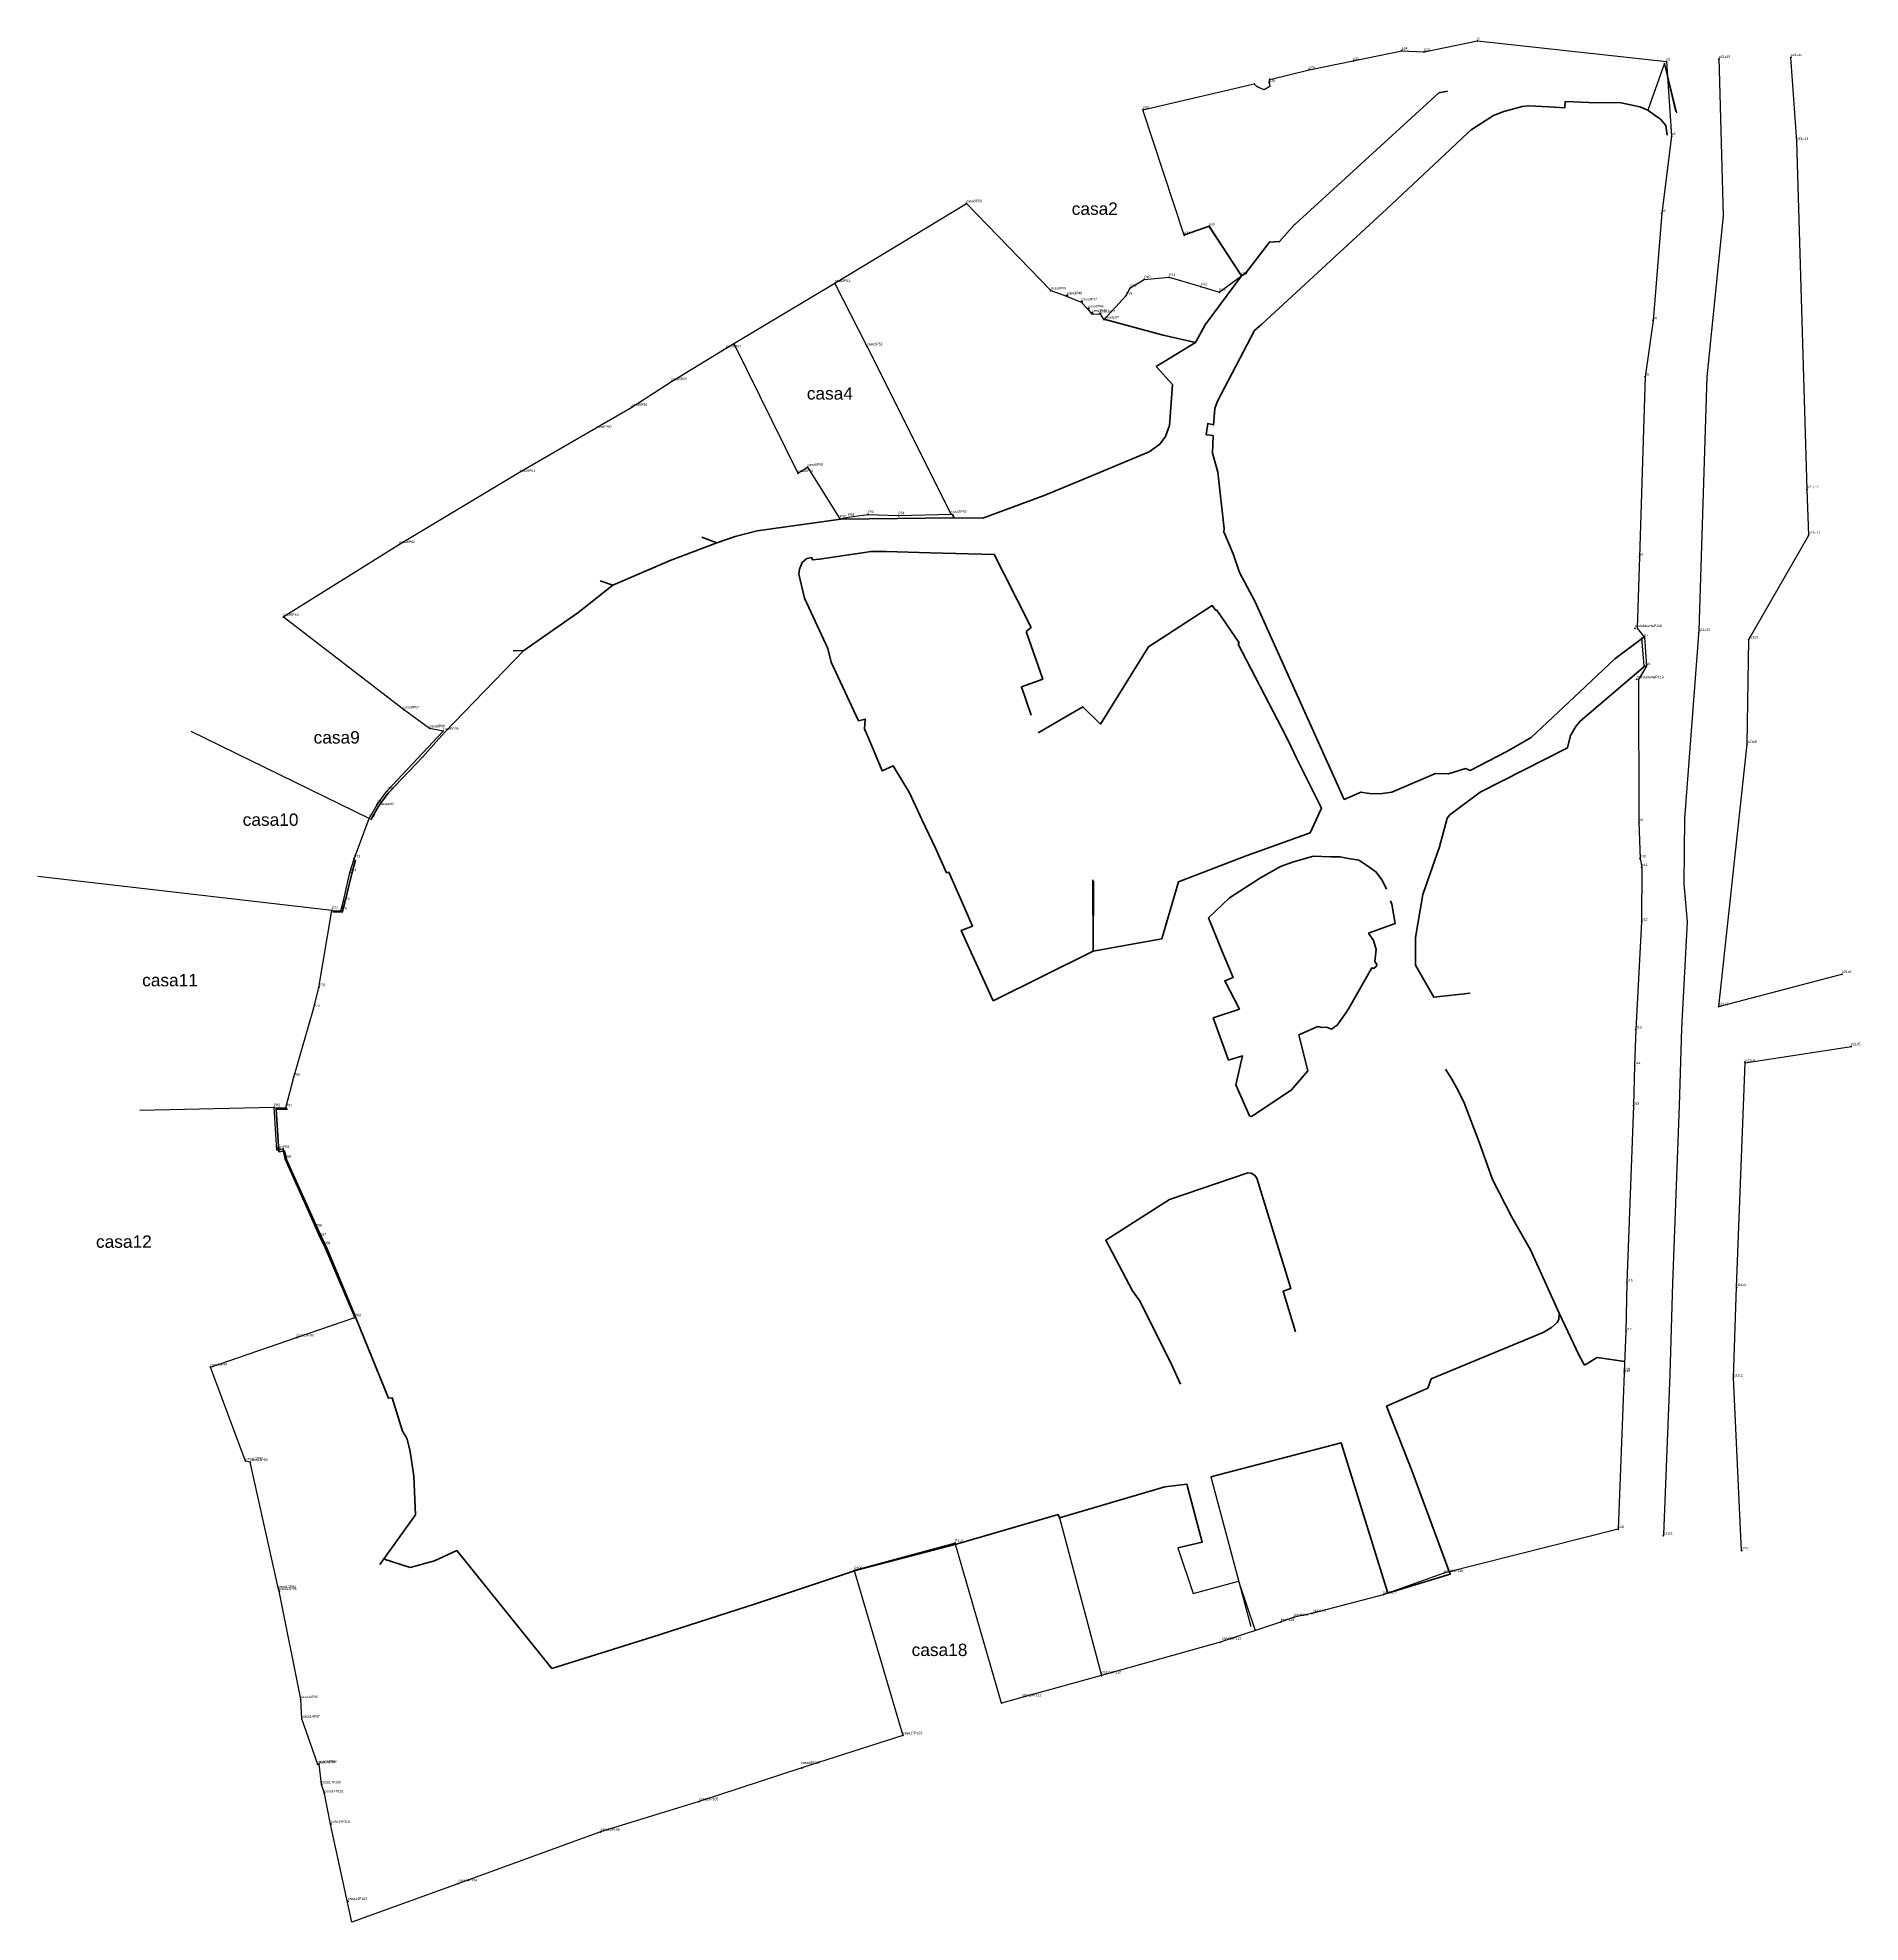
# Model space of a CAD drawing. Header units: millimetres. Extents: x 571067 to 574890, y 1333625 to 1334622.
# Drawn here: x 573225.2 to 573593.2, y 1334238.4 to 1334618.9 of the extents above; entities that cross this region are included whole.
import ezdxf

# ---------------------------------------------------------------- set-up
doc = ezdxf.new("R2010")
doc.units = ezdxf.units.MM
for name, color, linetype, lineweight in [('Line', 250, 'Continuous', 100), ('Point', 5, 'Continuous', 100), ('Point_Name', 1, 'Continuous', 100)]:
    doc.layers.add(name, color=color, linetype=linetype, lineweight=lineweight)
doc.styles.get("Standard").update_dxf_attribs({"font": 'arial.ttf'})

msp = doc.modelspace()

# ---------------------------------------------------------------- linework, layer by layer
msp.add_line((573462.03, 1334328.37, 399.17), (573470.1, 1334298.16, 399.17))
for points, elevation in [([(573473.86, 1334609.76), (573473.94, 1334610.46), (573481.88, 1334612.43), (573490.82, 1334614.2), (573500.59, 1334616.24), (573505.11, 1334616.02), (573515.89, 1334618.25), (573554.07, 1334614.08), (573555.09, 1334599.01), (573553.08, 1334583.46), (573551.33, 1334561.81), (573549.73, 1334550.44), (573548.58, 1334514.08), (573548.11, 1334499.66), (573549.58, 1334497.78), (573549.99, 1334491.99), (573548.43, 1334489.33), (573548.48, 1334460.5), (573548.73, 1334453.16), (573549.07, 1334451.41), (573549.04, 1334440.4), (573547.86, 1334418.64), (573547.62, 1334411.43), (573547.39, 1334403.27), (573546.05, 1334367.55), (573545.85, 1334357.65), (573545.51, 1334349.62), (573545.54, 1334349.3), (573544.31, 1334317.76), (573509.09, 1334308.88), (573496.85, 1334304.54), (573482.47, 1334300.79), (573478.88, 1334300.01), (573476.15, 1334299.03), (573463.97, 1334294.95), (573440.01, 1334288.23), (573423.91, 1334283.8), (573419.81, 1334282.67), (573410.42, 1334314.98), (573390.07, 1334309.46), (573399.9, 1334276.15), (573379.5, 1334269.58), (573358.74, 1334262.81), (573338.83, 1334256.68), (573310.04, 1334246.22), (573288.61, 1334238.42), (573284.29, 1334258.25), (573283.09, 1334264.4), (573282.51, 1334266.23), (573282.02, 1334270.39), (573281.73, 1334270.29), (573278.51, 1334279.5), (573278.3, 1334283.44), (573273.98, 1334305.26), (573273.83, 1334305.68), (573268.11, 1334331.31), (573267.18, 1334331.55), (573260.06, 1334350.52), (573277.42, 1334356.47), (573289.22, 1334360.52), (573283.04, 1334375.06), (573282.17, 1334376.76), (573281.35, 1334378.64), (573275.18, 1334392.5), (573274.77, 1334394.53), (573273.5, 1334394.31), (573272.93, 1334402.93), (573275.3, 1334402.87), (573276.89, 1334409.06), (573280.94, 1334423.02), (573281.97, 1334427.16), (573284.59, 1334442.69), (573286.37, 1334442.65), (573286.96, 1334444.62), (573288.25, 1334450.35), (573289.08, 1334453.13), (573292.11, 1334461.28), (573293.72, 1334464.09), (573295.77, 1334466.84), (573307.06, 1334478.92), (573304.32, 1334479.43), (573299.06, 1334483.24), (573274.77, 1334501.95), (573298.23, 1334516.62), (573322.45, 1334531.19), (573337.82, 1334540.06), (573345.15, 1334544.32), (573353.19, 1334549.5), (573365.78, 1334557.13), (573378.68, 1334530.95), (573380.64, 1334532.21), (573387.13, 1334521.76), (573388.83, 1334522.11), (573392.87, 1334522.66), (573398.96, 1334522.43), (573409.62, 1334522.72), (573392.66, 1334556.55), (573386.11, 1334569.33), (573412.72, 1334585.43), (573429.73, 1334567.83), (573432.94, 1334566.7), (573435.88, 1334565.48), (573437.22, 1334564.1), (573437.98, 1334563.15), (573439.69, 1334563.05), (573440.47, 1334561.96), (573444.95, 1334566.83), (573445.79, 1334568.38), (573448.62, 1334570.1), (573453.63, 1334570.52), (573460.02, 1334568.65), (573463.77, 1334567.51), (573468.24, 1334570.84), (573461.69, 1334580.76), (573456.7, 1334579.01), (573448.34, 1334604.34), (573470.82, 1334609.55)], 399.17), ([(573564.65, 1334423.25), (573564.62, 1334423.3), (573570.34, 1334476.27), (573570.65, 1334497.38), (573582.76, 1334518.49), (573582.45, 1334527.7), (573580.35, 1334598.02), (573579.17, 1334614.93)], 415.32), ([(573471.43, 1334609), (573471.43, 1334609), (573470.82, 1334609.55)], 399.17), ([(573365.78, 1334557.13), (573386.11, 1334569.33)], 399.17), ([(573292.11, 1334461.28), (573256.18, 1334478.84)], 399.17), ([(573284.59, 1334442.69), (573225.2, 1334449.52)], 399.17), ([(573564.62, 1334423.3), (573589.48, 1334429.83)], 410.18), ([(573569.94, 1334411.95), (573591.31, 1334415.23)], 410.55), ([(573569.21, 1334313.44), (573567.56, 1334348.36), (573568.2, 1334366.62), (573569.94, 1334411.95), (573569.83, 1334412.19)], 415.32), ([(573272.93, 1334402.93), (573245.85, 1334402.28)], 399.17), ([(573431.52, 1334320.11), (573440.01, 1334288.23)], 399.17), ([(573455.4, 1334313.99), (573458.5, 1334304.82), (573467.67, 1334307.27), (573471.01, 1334297.31)], 399.17)]:
    msp.add_lwpolyline(points, dxfattribs=dict(elevation=elevation))
at = {"color": 4, "elevation": 399.17}
msp.add_lwpolyline([(573555.97, 1334603.98), (573553.63, 1334613.76), (573550.29, 1334604.29)], dxfattribs=at)
msp.add_lwpolyline([(573564.65, 1334614.82), (573565.51, 1334582.94), (573562.23, 1334550.44), (573560.55, 1334499.25), (573557.66, 1334461.24), (573557.54, 1334448.05), (573558.25, 1334440.4), (573557.07, 1334418.89), (573556.59, 1334403.24), (573555.25, 1334367.45), (573554.74, 1334349.04), (573553.43, 1334316.7)])
at = {"color": 3}
for points in [[(573553.66, 1334613.6), (573556.07, 1334603.71)], [(573549.03, 1334497.75), (573549.47, 1334492.04)]]:
    msp.add_lwpolyline(points, dxfattribs=at)
at = {"color": 2, "elevation": 399.17}
msp.add_lwpolyline([(573473.86, 1334609.76), (573473.96, 1334609.02), (573472.85, 1334608.39), (573471.43, 1334609)], dxfattribs=at)
for centre in [(573432.99, 1334566.84, 399.17), (573435.97, 1334565.61, 399.17), (573437.33, 1334564.19, 399.17), (573438.05, 1334563.3, 399.17), (573439.7, 1334563.2, 399.17)]:
    msp.add_circle(centre, 0.15)
at = {"layer": 'Line', "color": 4, "lineweight": 40, "elevation": 399.17}
for points in [[(573451.02, 1334552.49), (573458.95, 1334557.35)], [(573387.33, 1334521.67), (573410.25, 1334521.96)]]:
    msp.add_lwpolyline(points, dxfattribs=at)
at = {"layer": 'Line', "color": 4, "lineweight": 40}
for points in [[(573509.87, 1334608.1, 399.17), (573508.07, 1334607.73, 399.17), (573478.99, 1334581.21, 399.17), (573478.94, 1334581.16, 399.17), (573475.93, 1334577.73, 399.17), (573473.87, 1334577.63, 399.17), (573468.99, 1334571.25, 399.17), (573468.24, 1334570.84, 399.17), (573461.7, 1334580.81, 399.17), (573456.71, 1334579.08, 399.17)], [(573496.17, 1334466.22, 399.17), (573494.11, 1334466.28, 399.17), (573492.28, 1334466.59, 399.17), (573492.19, 1334466.51, 399.17), (573489, 1334465.13, 399.17), (573470.93, 1334505.15, 399.17), (573467.83, 1334510.91, 399.17), (573466.59, 1334514.67, 399.17), (573464.65, 1334519.11, 399.17), (573464.74, 1334519.72, 399.17), (573463.49, 1334531.21, 399.17), (573462.42, 1334535, 399.17), (573462.5, 1334538.57, 399.17), (573461.12, 1334538.69, 399.17), (573461.43, 1334540.98, 399.17), (573462.59, 1334540.72, 399.17), (573462.83, 1334544.05, 399.17), (573463.37, 1334545.48, 399.17), (573470.87, 1334559.77, 399.17), (573472.32, 1334561.09, 399.17), (573497.51, 1334584.28, 399.17), (573510.38, 1334596.31, 399.17), (573513.02, 1334598.81, 399.17), (573514.65, 1334600.29, 399.17), (573517.41, 1334602.12, 399.17), (573519.14, 1334603.18, 399.17), (573521.23, 1334603.97, 399.17), (573524.89, 1334604.97, 399.17), (573526.16, 1334605.12, 399.17), (573530.38, 1334604.93, 399.17), (573533.51, 1334604.72, 399.17), (573533.62, 1334605.99, 399.17), (573538.37, 1334605.83, 399.17), (573544.87, 1334605.74, 399.17), (573548.69, 1334604.9, 399.17), (573550.29, 1334604.29, 399.17), (573551.59, 1334603.31, 399.17), (573552.81, 1334602.43, 399.17), (573553.94, 1334601.19, 399.17), (573554.16, 1334599.21, 399.17)], [(573468.24, 1334570.84, 399.17), (573460.94, 1334560.89, 399.17), (573458.95, 1334557.35, 399.17), (573452.43, 1334558.86, 399.17), (573440.71, 1334562.02, 399.17)], [(573451.02, 1334552.49, 399.17), (573454.33, 1334548.86, 399.17), (573453.69, 1334540.62, 399.17), (573452.91, 1334538.41, 399.17), (573451.75, 1334536.83, 399.17), (573449.6, 1334535.25, 399.17), (573436.21, 1334529.68, 399.17), (573428.38, 1334526.49, 399.17), (573416.01, 1334521.92, 399.17), (573410.25, 1334521.96, 399.17), (573409.81, 1334522.67, 399.17)], [(573387.33, 1334521.67, 399.17), (573370.49, 1334519.32, 399.17), (573366.05, 1334518.18, 399.17), (573362.31, 1334516.94, 399.17), (573359.29, 1334518.07, 399.17)], [(573362.31, 1334516.94, 399.17), (573352.88, 1334513.34, 399.17), (573341.31, 1334508.35, 399.17), (573338.79, 1334509.26, 399.17)], [(573418.12, 1334424.46, 399.17), (573418.12, 1334424.46, 399.17), (573411.65, 1334438.67, 399.17), (573413.91, 1334439.52, 399.17), (573411.91, 1334444.18, 399.17), (573409.16, 1334450.42, 399.17), (573408.72, 1334450.29, 399.17), (573406.44, 1334455.3, 399.17), (573403.74, 1334461.07, 399.17), (573401.2, 1334466.43, 399.17), (573397.9, 1334471.91, 399.17), (573395.7, 1334470.88, 399.17), (573393.76, 1334475.6, 399.17), (573392.13, 1334479.39, 399.17), (573392.24, 1334481.32, 399.17), (573390.95, 1334481, 399.17), (573385.37, 1334492.82, 399.17), (573384.71, 1334495.55, 399.17), (573380.05, 1334505.72, 399.17), (573378.88, 1334510.57, 399.17), (573379.03, 1334511.62, 399.17), (573379.55, 1334512.91, 399.17), (573380.47, 1334513.77, 399.17), (573381.53, 1334513.94, 399.17), (573381.6, 1334513.46, 399.17), (573383.04, 1334513.64, 399.17), (573393.48, 1334515.16, 399.17), (573396.51, 1334515.13, 399.17), (573405.36, 1334514.88, 399.17), (573418.33, 1334514.58, 399.17), (573420.21, 1334510.85, 399.17), (573425.78, 1334499.83, 399.17), (573424.74, 1334499.02, 399.17), (573424.74, 1334499.02, 399.17)], [(573341.31, 1334508.35, 399.17), (573334.24, 1334502.81, 399.17), (573323.37, 1334495.17, 399.17), (573321.19, 1334495.12, 399.17)], [(573449.45, 1334495.95, 399.17), (573462.33, 1334504.25, 399.17), (573463.08, 1334503.28, 399.17), (573463.29, 1334503.34, 399.17), (573467.79, 1334496.7, 399.17), (573467.56, 1334496.48, 399.17), (573476.4, 1334479.51, 399.17), (573477.72, 1334476.85, 399.17), (573479.32, 1334473.47, 399.17), (573484.41, 1334463.38, 399.17), (573482.14, 1334458.39, 399.17), (573469.16, 1334453.72, 399.17), (573455.5, 1334448.45, 399.17), (573452.14, 1334436.99, 399.17)], [(573424.74, 1334499.02, 399.17), (573428.13, 1334489.4, 399.17), (573423.82, 1334487.86, 399.17), (573425.76, 1334482.09, 399.17)], [(573323.37, 1334495.17, 399.17), (573307.31, 1334478.6, 399.17)], [(573427.17, 1334478.55, 399.17), (573436.23, 1334483.82, 399.17), (573439.76, 1334480.32, 399.17), (573449.45, 1334495.95, 399.17)], [(573549.45, 1334497.85, 399.17), (573543.6, 1334493.52, 399.17), (573535.39, 1334485.73, 399.17), (573526.71, 1334477.6, 399.17), (573521.83, 1334474.82, 399.17), (573514.43, 1334470.97, 399.17), (573513.46, 1334471.34, 399.17), (573510.06, 1334470.28, 399.17), (573507.41, 1334470.37, 399.17), (573498.58, 1334466.55, 399.17), (573496.17, 1334466.22, 399.17)], [(573514.4, 1334426.01, 399.17), (573507.07, 1334425.17, 399.17), (573503.37, 1334431.66, 399.17), (573503.37, 1334437.25, 399.17), (573504.84, 1334445.93, 399.17), (573508.19, 1334455.53, 399.17), (573509.74, 1334461.36, 399.17), (573510.3, 1334461.99, 399.17), (573516.42, 1334466.61, 399.17), (573534.04, 1334475.56, 399.17), (573534.7, 1334477.99, 399.17), (573535.77, 1334479.84, 399.17), (573536.61, 1334480.88, 399.17), (573549.83, 1334492.14, 399.17)], [(573307.31, 1334478.6, 399.17), (573302.87, 1334473.66, 399.17), (573295.95, 1334466.37, 399.17), (573294.02, 1334463.73, 399.17)], [(573294.02, 1334463.73, 399.17), (573292.44, 1334461, 399.17)], [(573289.37, 1334452.9, 399.17), (573288.62, 1334450.18, 399.17), (573287.23, 1334444.33, 399.17), (573286.69, 1334442.36, 399.17), (573284.81, 1334442.43, 399.17)], [(573498.3, 1334444.65, 399.17), (573498.57, 1334443.94, 399.17), (573499.26, 1334440.05, 399.17), (573493.92, 1334438.1, 399.17), (573494.9, 1334436.6, 399.17), (573495.41, 1334434.81, 399.17), (573495.14, 1334432.38, 399.17), (573495.57, 1334431.78, 399.17), (573495.48, 1334431.45, 399.17), (573494.97, 1334430.99, 399.17), (573494.55, 1334431.1, 399.17), (573490.04, 1334423.17, 399.17), (573489.39, 1334422.08, 399.17), (573487.55, 1334419.54, 399.17), (573486.39, 1334418.75, 399.17), (573485.4, 1334419.11, 399.17), (573484.43, 1334419.04, 399.17), (573483.69, 1334419.25, 399.17), (573479.84, 1334417.59, 399.17), (573481.61, 1334410.29, 399.17), (573478.37, 1334406.47, 399.17), (573470.39, 1334401.17, 399.17), (573470.31, 1334401.12, 399.17), (573469.98, 1334401.16, 399.17), (573469.88, 1334401.26, 399.17), (573467.08, 1334407.46, 399.17), (573468.44, 1334413.33, 399.17), (573465.65, 1334412.5, 399.17), (573462.56, 1334421, 399.17), (573467.82, 1334422.78, 399.17), (573464.85, 1334428.51, 399.17), (573466.54, 1334429.15, 399.17), (573464.32, 1334434.39, 399.17), (573461.61, 1334441.24, 399.17), (573465.85, 1334445.23, 399.17), (573472.08, 1334449.29, 399.17), (573476.11, 1334451.57, 399.17), (573478.75, 1334452.53, 399.17), (573482.78, 1334453.63, 399.17), (573486.22, 1334453.51, 399.17), (573488.18, 1334453.51, 399.17), (573489.46, 1334453.22, 399.17), (573491.91, 1334452.85, 399.17), (573493.48, 1334451.84, 399.17), (573495.38, 1334450.5, 399.17), (573496.63, 1334448.81, 399.17), (573497.49, 1334447.01, 399.17)], [(573438.28, 1334434.48, 399.17), (573438.23, 1334448.89, 399.17)], [(573452.14, 1334436.99, 399.17), (573438.28, 1334434.48, 399.17), (573438.35, 1334448.63, 399.17)], [(573438.28, 1334434.48, 399.17), (573418.12, 1334424.46, 399.17)], [(573532.39, 1334361.38, 399.17), (573526.61, 1334374.18, 399.17), (573522.86, 1334380.81, 399.17), (573518.92, 1334388.35, 399.17), (573516.23, 1334395.9, 399.17), (573513.19, 1334403.88, 399.17), (573512.01, 1334406.35, 399.17), (573510.74, 1334408.63, 399.17), (573509.43, 1334410.64, 399.17)], [(573275.62, 1334402.57, 399.17), (573273.32, 1334402.6, 399.17), (573273.88, 1334393.97, 399.17), (573275.03, 1334394.15, 399.17), (573275.48, 1334392.24, 399.17), (573281.68, 1334378.51, 399.17), (573282.57, 1334376.63, 399.17), (573283.41, 1334374.83, 399.17), (573289.42, 1334360.47, 399.17), (573296.01, 1334344.26, 399.17), (573296.76, 1334344.32, 399.17), (573298.86, 1334337.6, 399.17), (573299.5, 1334336.5, 399.17), (573299.77, 1334335.97, 399.17), (573300.4, 1334333.49, 399.17), (573301.16, 1334328.52, 399.17), (573301.48, 1334320.69, 399.17), (573294.3, 1334310.65, 399.17)], [(573455.96, 1334347.04, 399.17), (573453.97, 1334351.38, 399.17), (573447.65, 1334363.95, 399.17), (573446.25, 1334365.9, 399.17), (573440.83, 1334376.12, 399.17), (573453.7, 1334384.34, 399.17), (573469.52, 1334389.72, 399.17), (573470.17, 1334389.63, 399.17), (573470.52, 1334389.47, 399.17), (573470.88, 1334389.24, 399.17), (573471.33, 1334388.68, 399.17), (573478.22, 1334366.41, 399.17), (573476.69, 1334365.87, 399.17), (573479.18, 1334357.65, 399.17)], [(573497.78, 1334304.86, 399.17), (573510.4, 1334308.69, 399.17), (573502.66, 1334329.65, 399.17), (573497.54, 1334342.64, 399.17), (573505.88, 1334346.23, 399.17), (573506.57, 1334348.14, 399.17), (573529.14, 1334357.48, 399.17), (573530.85, 1334358.49, 399.17), (573531.99, 1334359.49, 399.17), (573532.31, 1334360.15, 399.17), (573532.39, 1334361.38, 399.17), (573536.44, 1334352.84, 399.17), (573537.5, 1334350.92, 399.17), (573540.06, 1334352.46, 399.17), (573545.63, 1334351.64, 399.17)], [(573462.03, 1334328.37, 399.17), (573488.4, 1334335.24, 399.17), (573497.78, 1334304.86, 399.17)], [(573294.98, 1334311.82, 399.17), (573300.41, 1334310.06, 399.17), (573305.34, 1334311.4, 399.17), (573309.84, 1334313.47, 399.17), (573329.03, 1334289.68, 399.17), (573349.22, 1334296.02, 399.17), (573370.14, 1334302.7, 399.17), (573370.14, 1334302.7, 399.17), (573390.49, 1334309.49, 399.17), (573410.91, 1334314.84, 399.17), (573431.22, 1334320.76, 399.17), (573431.52, 1334320.11, 399.17), (573452.78, 1334326.37, 399.17), (573457.19, 1334326.88, 399.17), (573460.32, 1334315.17, 399.17), (573455.4, 1334313.99, 399.17)]]:
    msp.add_polyline3d(points, dxfattribs=at)
at = {"layer": 'Point'}
for p in [(573500.59, 1334616.24, 405.63), (573515.89, 1334618.25, 404.11), (573481.88, 1334612.43, 406.2), (573490.82, 1334614.2, 405.62), (573505.11, 1334616.02, 405.89), (573554.07, 1334614.08, 399.17), (573564.65, 1334614.57, 399.07), (573579.17, 1334614.93, 397.05), (573470.82, 1334609.55, 406.89), (573471.43, 1334609, 406.76), (573473.86, 1334609.76, 406.39), (573473.94, 1334610.46, 406.85), (573448.34, 1334604.34, 408.53), (573555.09, 1334599.01, 400.17), (573580.35, 1334598.02, 398.77), (573412.72, 1334585.43, 408.25), (573553.08, 1334583.46, 401.82), (573456.7, 1334579.01, 407.96), (573461.69, 1334580.76, 408.05), (573453.63, 1334570.52, 408.18), (573468.24, 1334570.84, 407.23), (573386.11, 1334569.33, 407.28), (573429.73, 1334567.83, 408.14), (573432.99, 1334566.84, 408.24), (573444.95, 1334566.83, 408.39), (573445.79, 1334568.38, 408.33), (573448.62, 1334570.1, 408.26), (573460.02, 1334568.65, 408.03), (573463.77, 1334567.51, 407.73), (573435.97, 1334565.61, 408.27), (573437.33, 1334564.19, 408.39), (573438.05, 1334563.3, 408.66), (573439.7, 1334563.2, 408.52), (573440.47, 1334561.96, 408.8), (573551.33, 1334561.81, 403.94), (573365.78, 1334557.13, 399.17), (573392.66, 1334556.55, 407.71), (573353.19, 1334549.5, 404.87), (573549.73, 1334550.44, 405.65), (573345.15, 1334544.32, 405.03), (573378.68, 1334530.95, 406.29), (573380.64, 1334532.21, 407.06), (573582.45, 1334527.7, 403.67), (573392.87, 1334522.66, 407.6), (573398.96, 1334522.43, 408.07), (573409.62, 1334522.72, 409.1), (573582.76, 1334518.49, 403.7), (573298.23, 1334516.62, 405.2), (573548.58, 1334514.08, 409), (573274.77, 1334501.95, 405.17), (573547.71, 1334499.66, 409.45), (573560.53, 1334498.87, 406.42), (573549.58, 1334497.78, 406.5), (573570.65, 1334497.38, 406.09), (573549.99, 1334491.99, 406.62), (573548.03, 1334489.33, 409.77), (573299.06, 1334483.24, 405.43), (573304.32, 1334479.43, 405.27), (573307.06, 1334478.92, 405.23), (573570.34, 1334476.27, 407.63), (573293.72, 1334464.09, 405.91), (573295.77, 1334466.84, 405.81), (573292.11, 1334461.28, 405.98), (573548.48, 1334460.5, 412.23), (573289.08, 1334453.13, 406.43), (573548.73, 1334453.16, 412.09), (573288.25, 1334450.35, 406.48), (573549.07, 1334451.41, 412.14), (573284.59, 1334442.69, 406.45), (573286.37, 1334442.65, 406.36), (573286.96, 1334444.62, 406.55), (573549.04, 1334440.4, 412.4), (573589.48, 1334429.83, 410.98), (573281.97, 1334427.16, 407.52), (573280.94, 1334423.02, 407.61), (573564.62, 1334423.3, 410.18), (573547.86, 1334418.64, 413.06), (573591.31, 1334415.23, 410.76), (573547.62, 1334411.43, 413.29), (573569.94, 1334411.95, 410.55), (573276.89, 1334409.06, 408.26), (573547.39, 1334403.27, 413.69), (573272.93, 1334402.93, 409.02), (573275.3, 1334402.87, 408.78), (573273.5, 1334394.31, 409.93), (573274.77, 1334394.53, 409.27), (573275.18, 1334392.5, 409.48), (573281.35, 1334378.64, 410.48), (573282.17, 1334376.76, 410.47), (573283.04, 1334375.06, 410.33), (573546.05, 1334367.55, 415.02), (573568.2, 1334366.62, 412.59), (573289.22, 1334360.52, 411.05), (573545.85, 1334357.65, 414.98), (573277.42, 1334356.47, 411.8), (573260.06, 1334350.52, 413.95), (573545.51, 1334349.62, 414.87), (573545.54, 1334349.3, 414.81), (573567.56, 1334348.36, 413.59), (573267.18, 1334331.55, 413.98), (573268.11, 1334331.31, 414.02), (573544.31, 1334317.76, 415.28), (573553.43, 1334316.45, 414.85), (573410.42, 1334314.98, 412.07), (573569.21, 1334313.44, 415.32), (573390.07, 1334309.46, 410.89), (573509.09, 1334308.88, 415.47), (573273.83, 1334305.68, 414.18), (573273.98, 1334305.26, 414.21), (573496.85, 1334304.54, 414.01), (573482.47, 1334300.79, 414.1), (573476.15, 1334299.03, 413.92), (573478.88, 1334300.01, 413.89), (573463.97, 1334294.95, 399.17), (573440.01, 1334288.23, 399.17), (573278.3, 1334283.44, 414.61), (573419.81, 1334282.67, 399.17), (573399.9, 1334276.15, 413.69), (573281.73, 1334270.29, 417.48), (573282.02, 1334270.39, 417.47), (573282.51, 1334266.23, 415.54), (573379.5, 1334269.58, 399.17), (573283.09, 1334264.4, 415.46), (573358.74, 1334262.81, 412.72), (573284.43, 1334258.29, 415.84), (573338.83, 1334256.68, 416.62), (573310.04, 1334246.22, 399.17), (573287.83, 1334242.69, 416.62)]:
    msp.add_point(p, dxfattribs=at)
at = {"layer": 'Point', "color": 4, "lineweight": 40}
msp.add_point((573294.02, 1334463.73, 794.89), dxfattribs=at)

# ---------------------------------------------------------------- texts
at = {"color": 3, "char_height": 2.5, "width": 6.1523, "attachment_point": 1}
for s, insert in [('casa2', (573433.97, 1334585.62)), ('casa4', (573380.48, 1334548.33)), ('casa9', (573280.91, 1334478.89)), ('casa10', (573266.59, 1334462.28)), ('casa11', (573246.29, 1334429.88)), ('casa12', (573236.97, 1334377.09)), ('casa18', (573401.65, 1334294.68))]:
    msp.add_mtext(s, dxfattribs=dict(at, insert=insert))
at = {"layer": 'Point_Name'}
for s, p in [('p24', (573500.59, 1334616.49)), ('p23', (573505.11, 1334616.27)), ('p', (573515.89, 1334618.5)), ('p26', (573481.88, 1334612.68)), ('p25', (573490.82, 1334614.45)), ('p1', (573554.07, 1334614.33)), ('p21c15', (573564.65, 1334614.82)), ('p21c14', (573579.17, 1334615.18)), ('p28', (573473.86, 1334610.01)), ('p33', (573448.34, 1334604.59)), ('p2', (573555.09, 1334599.26)), ('p21c13', (573580.35, 1334598.27)), ('casa3P50', (573412.72, 1334585.68)), ('p3', (573553.08, 1334583.71)), ('p34', (573456.7, 1334579.26)), ('p35', (573461.69, 1334581.01)), ('P40', (573448.62, 1334570.35)), ('P41', (573453.63, 1334570.77)), ('p36', (573468.24, 1334571.09)), ('casa3P51', (573386.11, 1334569.58)), ('casa3P49', (573429.73, 1334568.08)), ('casa3P48', (573432.99, 1334567.09)), ('P38', (573444.95, 1334567.08)), ('P39', (573445.79, 1334568.63)), ('P42', (573460.02, 1334568.9)), ('P43', (573463.77, 1334567.76)), ('casa3P47', (573435.97, 1334565.86)), ('casa3P46', (573437.33, 1334564.44)), ('casa3P45', (573438.05, 1334563.55)), ('casa3P44', (573439.7, 1334563.45)), ('casa3p37', (573440.47, 1334562.21)), ('p4', (573551.33, 1334562.06)), ('casa5P64', (573364.11, 1334556.37)), ('casa3P52', (573392.66, 1334556.8)), ('casa5P65', (573353.19, 1334549.75)), ('p5', (573549.73, 1334550.69)), ('casa5P66', (573345.15, 1334544.57)), ('casa6P60', (573337.92, 1334540.13)), ('casa5P58', (573380.64, 1334532.46)), ('casa6P61', (573322.55, 1334531.27)), ('casa5P59', (573378.68, 1334531.2)), ('p21c12', (573582.45, 1334527.95)), ('P57', (573387.13, 1334522.01)), ('P56', (573388.83, 1334522.36)), ('P55', (573392.87, 1334522.91)), ('P54', (573398.96, 1334522.68)), ('casa3P53', (573409.62, 1334522.97)), ('casa8P62', (573298.23, 1334516.87)), ('p21c11', (573582.76, 1334518.74)), ('p6', (573548.58, 1334514.33)), ('casa8P63', (573274.77, 1334502.2)), ('codofaltanteP120', (573547.71, 1334499.91)), ('p7', (573549.58, 1334498.03)), ('p21c10', (573560.53, 1334499.12)), ('p21c9', (573570.65, 1334497.63)), ('p8', (573549.99, 1334492.24)), ('codofaltanteP119', (573548.03, 1334489.58)), ('casa8P67', (573299.06, 1334483.49)), ('casa8P68', (573304.32, 1334479.68)), ('casa8P69', (573307.06, 1334479.17)), ('p21c8', (573570.34, 1334476.52)), ('P71', (573293.72, 1334464.34)), ('P70', (573295.77, 1334467.09)), ('P72', (573292.11, 1334461.53)), ('p9', (573548.48, 1334460.75)), ('P73', (573289.08, 1334453.38)), ('p10', (573548.73, 1334453.41)), ('P74', (573288.25, 1334450.6)), ('p11', (573549.07, 1334451.66)), ('P75', (573286.96, 1334444.87)), ('P77', (573284.59, 1334442.94)), ('P76', (573286.37, 1334442.9)), ('p12', (573549.04, 1334440.65)), ('p21c6', (573589.48, 1334430.08)), ('P78', (573281.97, 1334427.41)), ('P79', (573280.94, 1334423.27)), ('p21c7', (573564.62, 1334423.55)), ('p13', (573547.86, 1334418.89)), ('p21c5', (573591.31, 1334415.48)), ('p14', (573547.62, 1334411.68)), ('p21c4', (573569.94, 1334412.2)), ('P80', (573276.89, 1334409.31)), ('P82', (573272.93, 1334403.18)), ('P81', (573275.3, 1334403.12)), ('p15', (573547.39, 1334403.52)), ('P83', (573273.5, 1334394.56)), ('P84', (573274.77, 1334394.78)), ('P85', (573275.18, 1334392.75)), ('P86', (573281.35, 1334378.89)), ('P87', (573282.17, 1334377.01)), ('P88', (573283.04, 1334375.31)), ('p16', (573546.05, 1334367.8)), ('p21c3', (573568.2, 1334366.87)), ('P89', (573289.22, 1334360.77)), ('p17', (573545.85, 1334357.9)), ('casa13P90', (573277.42, 1334356.72)), ('casa13P91', (573260.06, 1334350.77)), ('p18', (573545.51, 1334349.87)), ('p19', (573545.54, 1334349.55)), ('p21c2', (573567.56, 1334348.61)), ('casa13P92', (573267.18, 1334331.8)), ('casa13P93', (573268.11, 1334331.56)), ('P110', (573410.42, 1334315.23)), ('p20', (573544.31, 1334318.01)), ('p21c1', (573553.43, 1334316.7)), ('p21c', (573569.21, 1334313.69)), ('P109', (573390.07, 1334309.71)), ('casa34P118', (573509.09, 1334309.13)), ('casa13P94', (573273.83, 1334305.93)), ('casa13P95', (573273.98, 1334305.51)), ('loteP117', (573496.85, 1334304.79)), ('loteP115', (573478.88, 1334300.26)), ('loteP116', (573482.47, 1334301.04)), ('loteP114', (573476.15, 1334299.28)), ('casa20P113', (573464.29, 1334295.5)), ('casa19P112', (573440.01, 1334288.68)), ('casa14P96', (573278.3, 1334283.69)), ('casa19P111', (573423.91, 1334284.05)), ('casa14P97', (573278.66, 1334279.75)), ('casa17P108', (573399.9, 1334276.4)), ('casa14P98', (573281.73, 1334270.54)), ('casa14P99', (573282.02, 1334270.64)), ('casa16P107', (573379.34, 1334270.41)), ('casa14P100', (573282.51, 1334266.48)), ('casa14P101', (573283.09, 1334264.65)), ('casa15P105', (573358.74, 1334263.06)), ('casa14P102', (573284.43, 1334258.54)), ('casa15P106', (573338.83, 1334256.93)), ('casa14P104', (573310.04, 1334246.67)), ('casa14P103', (573287.83, 1334242.94))]:
    msp.add_text(s, height=0.5, dxfattribs=at).set_placement(p)
at = {"layer": 'Point_Name', "color": 4, "lineweight": 40}
msp.add_text('9casap39', height=0.5, rotation=0.104, dxfattribs=at).set_placement((573294.02, 1334463.98, 399.17))

doc.saveas('drawing.dxf')
